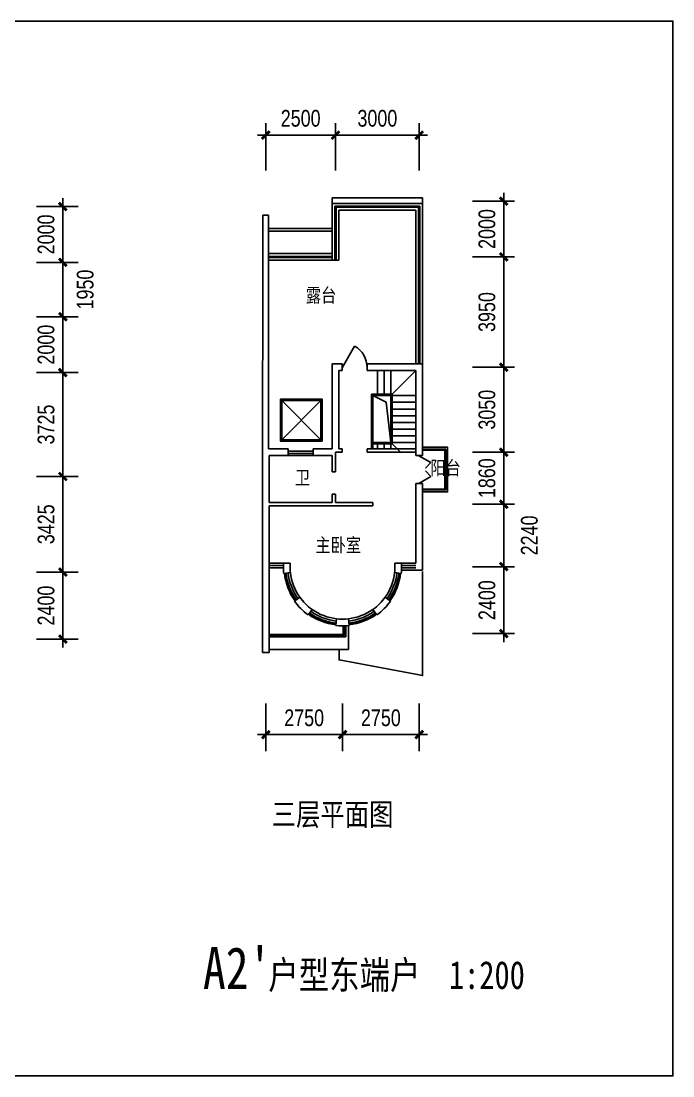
# Model space of a CAD drawing. Extents: x -149740 to -17995, y -116309 to -11738.
# Drawn here: x -41363 to -17995, y -115779 to -77979 of the extents above; entities that cross this region are included whole.
import ezdxf

# ---------------------------------------------------------------- set-up
doc = ezdxf.new("R2010")
doc.units = 0
doc.header["$LTSCALE"] = 1000
doc.header["$MEASUREMENT"] = 0
doc.header["$PDMODE"] = 2
doc.layers.get('0').update_dxf_attribs({"linetype": 'CONTINUOUS'})
doc.layers.get('DEFPOINTS').update_dxf_attribs({"linetype": 'CONTINUOUS'})
for name, color, linetype in [('AXIS', 3, 'CONTINUOUS'), ('PLN-TEXT', 7, 'CONTINUOUS'), ('PUB_DIM', 3, 'CONTINUOUS'), ('PUB_TEXT', 7, 'CONTINUOUS'), ('PUB_TITLE', 4, 'CONTINUOUS'), ('ROOF', 4, 'CONTINUOUS'), ('STAIR', 4, 'CONTINUOUS'), ('WALL', 255, 'CONTINUOUS'), ('WINDOW', 2, 'CONTINUOUS')]:
    doc.layers.add(name, color=color, linetype=linetype)
doc.styles.add('-宋体', font='SimSun.ttf', dxfattribs={"width": 0.8})
doc.styles.add('_HZTXT', font='SimSun.ttf')
doc.styles.add('DIM_FONT', font='rt.shx', dxfattribs={"width": 0.8, "bigfont": 'jd.shx'})
doc.dimstyles.new('AXIS200', dxfattribs={"dimscale": 2, "dimtxt": 300, "dimasz": 1, "dimexe": 250, "dimexo": 300, "dimgap": 150, "dimtad": 1, "dimdec": 0, "dimzin": 0, "dimtxsty": 'DIM_FONT', "dimblk": '_DIMX', "dimblk1": '_DIMX', "dimblk2": '_DIMX', "dimcen": 0.09, "dimdle": 30, "dimse1": 1, "dimse2": 1, "dimclrd": 256, "dimclre": 256, "dimclrt": 7, "dimazin": 3, "dimtfac": 1, "dimtdec": 0, "dimtix": 1, "dimtmove": 0, "dimatfit": 3, "dimtolj": 1, "dimtzin": 0})

# ---------------------------------------------------------------- blocks, each defined once
blk = doc.blocks.new('M_B15SGY')
at = {"linetype": 'CONTINUOUS'}
for p, q in [((-0.5, 0.5), (0.5, 0.5)), ((0.5, 0.167), (-0.5, 0.167)), ((0.5, -0.167), (-0.5, -0.167))]:
    blk.add_line(p, q, dxfattribs=at)
blk = doc.blocks.new('_DIMX')
blk.add_line((-150, 0), (150, 0))
at = {"const_width": 50}
blk.add_lwpolyline([(-70, -70), (70, 70)], dxfattribs=at)
blk = doc.blocks.new('*D102')
at = {"linetype": 'BYBLOCK'}
blk.add_line((23435, -82505), (20439, -82505), dxfattribs=at)
at = {"layer": 'DEFPOINTS', "color": 0, "linetype": 'BYBLOCK'}
for p in [(20437, -82505), (20437, -83505), (23437, -83505)]:
    blk.add_point(p, dxfattribs=at)
at = {"linetype": 'BYBLOCK', "xscale": 2, "yscale": 2, "zscale": 2, "rotation": 180}
blk.add_blockref('_DIMX', (20437, -82505), dxfattribs=at)
at = {"linetype": 'BYBLOCK', "xscale": 2, "yscale": 2, "zscale": 2}
blk.add_blockref('_DIMX', (23437, -82505), dxfattribs=at)
at = {"color": 7, "linetype": 'BYBLOCK', "insert": (21937, -81905), "char_height": 600, "attachment_point": 5, "style": 'DIM_FONT'}
blk.add_mtext('\\A1;3000', dxfattribs=at)
blk = doc.blocks.new('*D103')
at = {"linetype": 'BYBLOCK'}
blk.add_line((20435, -82505), (17939, -82505), dxfattribs=at)
at = {"layer": 'DEFPOINTS', "color": 0, "linetype": 'BYBLOCK'}
for p in [(17937, -82505), (17937, -83505), (20437, -83505)]:
    blk.add_point(p, dxfattribs=at)
at = {"linetype": 'BYBLOCK', "xscale": 2, "yscale": 2, "zscale": 2, "rotation": 180}
blk.add_blockref('_DIMX', (17937, -82505), dxfattribs=at)
at = {"linetype": 'BYBLOCK', "xscale": 2, "yscale": 2, "zscale": 2}
blk.add_blockref('_DIMX', (20437, -82505), dxfattribs=at)
at = {"color": 7, "linetype": 'BYBLOCK', "insert": (19187, -81905), "char_height": 600, "attachment_point": 5, "style": 'DIM_FONT'}
blk.add_mtext('\\A1;2500', dxfattribs=at)
blk = doc.blocks.new('*D104')
at = {"linetype": 'BYBLOCK'}
blk.add_line((17939, -103325), (20685, -103325), dxfattribs=at)
at = {"layer": 'DEFPOINTS', "color": 0, "linetype": 'BYBLOCK'}
for p in [(17937, -102325), (20687, -102325), (20687, -103325)]:
    blk.add_point(p, dxfattribs=at)
at = {"linetype": 'BYBLOCK', "xscale": 2, "yscale": 2, "zscale": 2, "rotation": 180}
blk.add_blockref('_DIMX', (17937, -103325), dxfattribs=at)
at = {"linetype": 'BYBLOCK', "xscale": 2, "yscale": 2, "zscale": 2}
blk.add_blockref('_DIMX', (20687, -103325), dxfattribs=at)
at = {"color": 7, "linetype": 'BYBLOCK', "insert": (19312, -102725), "char_height": 600, "attachment_point": 5, "style": 'DIM_FONT'}
blk.add_mtext('\\A1;2750', dxfattribs=at)
blk = doc.blocks.new('*D105')
at = {"linetype": 'BYBLOCK'}
blk.add_line((20689, -103325), (23435, -103325), dxfattribs=at)
at = {"layer": 'DEFPOINTS', "color": 0, "linetype": 'BYBLOCK'}
for p in [(20687, -102325), (23437, -102325), (23437, -103325)]:
    blk.add_point(p, dxfattribs=at)
at = {"linetype": 'BYBLOCK', "xscale": 2, "yscale": 2, "zscale": 2, "rotation": 180}
blk.add_blockref('_DIMX', (20687, -103325), dxfattribs=at)
at = {"linetype": 'BYBLOCK', "xscale": 2, "yscale": 2, "zscale": 2}
blk.add_blockref('_DIMX', (23437, -103325), dxfattribs=at)
at = {"color": 7, "linetype": 'BYBLOCK', "insert": (22062, -102725), "char_height": 600, "attachment_point": 5, "style": 'DIM_FONT'}
blk.add_mtext('\\A1;2750', dxfattribs=at)
blk = doc.blocks.new('*D109')
at = {"linetype": 'BYBLOCK'}
blk.add_line((5959, -101292), (5959, -98896), dxfattribs=at)
at = {"layer": 'DEFPOINTS', "color": 0, "linetype": 'BYBLOCK'}
for p in [(4959, -98894), (5959, -98894), (4959, -101294)]:
    blk.add_point(p, dxfattribs=at)
at = {"linetype": 'BYBLOCK', "xscale": 2, "yscale": 2, "zscale": 2}
for p, rotation in [((5959, -98894), 90), ((5959, -101294), 270)]:
    blk.add_blockref('_DIMX', p, dxfattribs=dict(at, rotation=rotation))
at = {"color": 7, "linetype": 'BYBLOCK', "insert": (5359, -100094), "char_height": 600, "attachment_point": 5, "rotation": 90, "style": 'DIM_FONT'}
blk.add_mtext('\\A1;2400', dxfattribs=at)
blk = doc.blocks.new('*D110')
at = {"linetype": 'BYBLOCK'}
blk.add_line((-39866, -97722), (-39866, -94301), dxfattribs=at)
at = {"layer": 'DEFPOINTS', "color": 0, "linetype": 'BYBLOCK'}
for p in [(-40866, -94299), (-39866, -94299), (-40866, -97724)]:
    blk.add_point(p, dxfattribs=at)
at = {"linetype": 'BYBLOCK', "xscale": 2, "yscale": 2, "zscale": 2}
for p, rotation in [((-39866, -94299), 90), ((-39866, -97724), 270)]:
    blk.add_blockref('_DIMX', p, dxfattribs=dict(at, rotation=rotation))
at = {"color": 7, "linetype": 'BYBLOCK', "insert": (-40466, -96011), "char_height": 600, "attachment_point": 5, "rotation": 90, "style": 'DIM_FONT'}
blk.add_mtext('\\A1;3425', dxfattribs=at)
blk = doc.blocks.new('*D111')
at = {"linetype": 'BYBLOCK'}
blk.add_line((5959, -95467), (5959, -91746), dxfattribs=at)
at = {"layer": 'DEFPOINTS', "color": 0, "linetype": 'BYBLOCK'}
for p in [(4959, -91744), (5959, -91744), (4959, -95469)]:
    blk.add_point(p, dxfattribs=at)
at = {"linetype": 'BYBLOCK', "xscale": 2, "yscale": 2, "zscale": 2}
for p, rotation in [((5959, -91744), 90), ((5959, -95469), 270)]:
    blk.add_blockref('_DIMX', p, dxfattribs=dict(at, rotation=rotation))
at = {"color": 7, "linetype": 'BYBLOCK', "insert": (5359, -93607), "char_height": 600, "attachment_point": 5, "rotation": 90, "style": 'DIM_FONT'}
blk.add_mtext('\\A1;3725', dxfattribs=at)
blk = doc.blocks.new('*D112')
at = {"linetype": 'BYBLOCK'}
for p, q in [((5959, -89742), (5959, -89740)), ((5959, -91744), (5959, -89744)), ((5959, -91746), (5959, -91748))]:
    blk.add_line(p, q, dxfattribs=at)
at = {"layer": 'DEFPOINTS', "color": 0, "linetype": 'BYBLOCK'}
for p in [(4959, -89744), (5959, -89744), (4959, -91744)]:
    blk.add_point(p, dxfattribs=at)
at = {"linetype": 'BYBLOCK', "xscale": 2, "yscale": 2, "zscale": 2}
for p, rotation in [((5959, -89744), 270), ((5959, -91744), 90)]:
    blk.add_blockref('_DIMX', p, dxfattribs=dict(at, rotation=rotation))
at = {"color": 7, "linetype": 'BYBLOCK', "insert": (5359, -90744), "char_height": 600, "attachment_point": 5, "rotation": 90, "style": 'DIM_FONT'}
blk.add_mtext('\\A1;2000', dxfattribs=at)
blk = doc.blocks.new('*D113')
at = {"linetype": 'BYBLOCK'}
blk.add_line((-39866, -88572), (-39866, -86626), dxfattribs=at)
at = {"layer": 'DEFPOINTS', "color": 0, "linetype": 'BYBLOCK'}
for p in [(-40866, -86624), (-39866, -86624), (-40866, -88574)]:
    blk.add_point(p, dxfattribs=at)
at = {"linetype": 'BYBLOCK', "xscale": 2, "yscale": 2, "zscale": 2}
for p, rotation in [((-39866, -86624), 90), ((-39866, -88574), 270)]:
    blk.add_blockref('_DIMX', p, dxfattribs=dict(at, rotation=rotation))
at = {"color": 7, "linetype": 'BYBLOCK', "insert": (-39063, -87599), "char_height": 600, "attachment_point": 5, "rotation": 90, "style": 'DIM_FONT'}
blk.add_mtext('\\A1;1950', dxfattribs=at)
blk = doc.blocks.new('*D114')
at = {"linetype": 'BYBLOCK'}
for p, q in [((5959, -85792), (5959, -85790)), ((5959, -87794), (5959, -85794)), ((5959, -87796), (5959, -87798))]:
    blk.add_line(p, q, dxfattribs=at)
at = {"layer": 'DEFPOINTS', "color": 0, "linetype": 'BYBLOCK'}
for p in [(4959, -85794), (5959, -85794), (4959, -87794)]:
    blk.add_point(p, dxfattribs=at)
at = {"linetype": 'BYBLOCK', "xscale": 2, "yscale": 2, "zscale": 2}
for p, rotation in [((5959, -85794), 270), ((5959, -87794), 90)]:
    blk.add_blockref('_DIMX', p, dxfattribs=dict(at, rotation=rotation))
at = {"color": 7, "linetype": 'BYBLOCK', "insert": (5359, -86794), "char_height": 600, "attachment_point": 5, "rotation": 90, "style": 'DIM_FONT'}
blk.add_mtext('\\A1;2000', dxfattribs=at)
blk = doc.blocks.new('*D115')
at = {"linetype": 'BYBLOCK'}
blk.add_line((25353, -100072), (25353, -97676), dxfattribs=at)
at = {"layer": 'DEFPOINTS', "color": 0, "linetype": 'BYBLOCK'}
for p in [(24353, -97674), (25353, -97674), (24353, -100074)]:
    blk.add_point(p, dxfattribs=at)
at = {"linetype": 'BYBLOCK', "xscale": 2, "yscale": 2, "zscale": 2}
for p, rotation in [((25353, -97674), 90), ((25353, -100074), 270)]:
    blk.add_blockref('_DIMX', p, dxfattribs=dict(at, rotation=rotation))
at = {"color": 7, "linetype": 'BYBLOCK', "insert": (24753, -98874), "char_height": 600, "attachment_point": 5, "rotation": 90, "style": 'DIM_FONT'}
blk.add_mtext('\\A1;2400', dxfattribs=at)
blk = doc.blocks.new('*D116')
at = {"linetype": 'BYBLOCK'}
blk.add_line((-24061, -97528), (-24061, -95292), dxfattribs=at)
at = {"layer": 'DEFPOINTS', "color": 0, "linetype": 'BYBLOCK'}
for p in [(-25061, -95290), (-24061, -95290), (-25061, -97530)]:
    blk.add_point(p, dxfattribs=at)
at = {"linetype": 'BYBLOCK', "xscale": 2, "yscale": 2, "zscale": 2}
for p, rotation in [((-24061, -95290), 90), ((-24061, -97530), 270)]:
    blk.add_blockref('_DIMX', p, dxfattribs=dict(at, rotation=rotation))
at = {"color": 7, "linetype": 'BYBLOCK', "insert": (-23140, -96410), "char_height": 600, "attachment_point": 5, "rotation": 90, "style": 'DIM_FONT'}
blk.add_mtext('\\A1;2240', dxfattribs=at)
blk = doc.blocks.new('*D117')
at = {"linetype": 'BYBLOCK'}
for p, q in [((25353, -93572), (25353, -93570)), ((25353, -95434), (25353, -93574)), ((25353, -95436), (25353, -95438))]:
    blk.add_line(p, q, dxfattribs=at)
at = {"layer": 'DEFPOINTS', "color": 0, "linetype": 'BYBLOCK'}
for p in [(24353, -93574), (25353, -93574), (24353, -95434)]:
    blk.add_point(p, dxfattribs=at)
at = {"linetype": 'BYBLOCK', "xscale": 2, "yscale": 2, "zscale": 2}
for p, rotation in [((25353, -93574), 270), ((25353, -95434), 90)]:
    blk.add_blockref('_DIMX', p, dxfattribs=dict(at, rotation=rotation))
at = {"color": 7, "linetype": 'BYBLOCK', "insert": (24753, -94504), "char_height": 600, "attachment_point": 5, "rotation": 90, "style": 'DIM_FONT'}
blk.add_mtext('\\A1;1860', dxfattribs=at)
blk = doc.blocks.new('*D118')
at = {"linetype": 'BYBLOCK'}
blk.add_line((25353, -93572), (25353, -90526), dxfattribs=at)
at = {"layer": 'DEFPOINTS', "color": 0, "linetype": 'BYBLOCK'}
for p in [(24353, -90524), (25353, -90524), (24353, -93574)]:
    blk.add_point(p, dxfattribs=at)
at = {"linetype": 'BYBLOCK', "xscale": 2, "yscale": 2, "zscale": 2}
for p, rotation in [((25353, -90524), 90), ((25353, -93574), 270)]:
    blk.add_blockref('_DIMX', p, dxfattribs=dict(at, rotation=rotation))
at = {"color": 7, "linetype": 'BYBLOCK', "insert": (24753, -92049), "char_height": 600, "attachment_point": 5, "rotation": 90, "style": 'DIM_FONT'}
blk.add_mtext('\\A1;3050', dxfattribs=at)
blk = doc.blocks.new('*D119')
at = {"linetype": 'BYBLOCK'}
blk.add_line((25353, -90522), (25353, -86576), dxfattribs=at)
at = {"layer": 'DEFPOINTS', "color": 0, "linetype": 'BYBLOCK'}
for p in [(24353, -86574), (25353, -86574), (24353, -90524)]:
    blk.add_point(p, dxfattribs=at)
at = {"linetype": 'BYBLOCK', "xscale": 2, "yscale": 2, "zscale": 2}
for p, rotation in [((25353, -86574), 90), ((25353, -90524), 270)]:
    blk.add_blockref('_DIMX', p, dxfattribs=dict(at, rotation=rotation))
at = {"color": 7, "linetype": 'BYBLOCK', "insert": (24753, -88549), "char_height": 600, "attachment_point": 5, "rotation": 90, "style": 'DIM_FONT'}
blk.add_mtext('\\A1;3950', dxfattribs=at)
blk = doc.blocks.new('*D120')
at = {"linetype": 'BYBLOCK'}
for p, q in [((25353, -84572), (25353, -84570)), ((25353, -86574), (25353, -84574)), ((25353, -86576), (25353, -86578))]:
    blk.add_line(p, q, dxfattribs=at)
at = {"layer": 'DEFPOINTS', "color": 0, "linetype": 'BYBLOCK'}
for p in [(24353, -84574), (25353, -84574), (24353, -86574)]:
    blk.add_point(p, dxfattribs=at)
at = {"linetype": 'BYBLOCK', "xscale": 2, "yscale": 2, "zscale": 2}
for p, rotation in [((25353, -84574), 270), ((25353, -86574), 90)]:
    blk.add_blockref('_DIMX', p, dxfattribs=dict(at, rotation=rotation))
at = {"color": 7, "linetype": 'BYBLOCK', "insert": (24753, -85574), "char_height": 600, "attachment_point": 5, "rotation": 90, "style": 'DIM_FONT'}
blk.add_mtext('\\A1;2000', dxfattribs=at)
blk = doc.blocks.new('_DBLK')
blk.add_line((-0.5, 0), (0, -0.866))
blk.add_arc((-0.5, 0), 1, 300, 0)
blk = doc.blocks.new('M_A4TRU')
for p, q in [((-0.5, 0), (-0.25, -0.433)), ((0.5, 0), (0.25, -0.433)), ((-0.25, -0.433), (-0.048, -0.231)), ((0.25, -0.433), (0.048, -0.231))]:
    blk.add_line(p, q)

msp = doc.modelspace()

# ---------------------------------------------------------------- linework, layer by layer
at = {"layer": 'AXIS'}
for p, q in [((-32590.6, -81635.1), (-32590.6, -83335.1)), ((-32590.6, -81635.1), (-32590.6, -83335.1)), ((-30090.6, -81635.1), (-30090.6, -83335.1)), ((-27090.6, -81635.1), (-27090.6, -83335.1)), ((-39313.5, -84623.9), (-40813.5, -84623.9)), ((-23676.8, -84430), (-25176.8, -84430)), ((-23676.8, -86430), (-25176.8, -86430)), ((-39313.5, -86623.9), (-40813.5, -86623.9)), ((-39313.5, -88573.9), (-40813.5, -88573.9)), ((-39313.5, -90573.9), (-40813.5, -90573.9)), ((-23676.8, -90380), (-25176.8, -90380)), ((-23676.8, -93430), (-25176.8, -93430)), ((-39313.5, -94298.9), (-40813.5, -94298.9)), ((-23676.8, -95290), (-25176.8, -95290)), ((-39313.5, -97723.9), (-40813.5, -97723.9)), ((-23676.8, -97530), (-25176.8, -97530)), ((-39313.5, -100123.9), (-40813.5, -100123.9)), ((-23676.8, -99930), (-25176.8, -99930)), ((-32590.2, -104135.6), (-32590.2, -102435.6)), ((-32590.2, -104135.6), (-32590.2, -102435.6)), ((-29840.2, -104135.6), (-29840.2, -102435.6)), ((-27090.2, -104135.6), (-27090.2, -102435.6))]:
    msp.add_line(p, q, dxfattribs=at)
at = {"layer": 'PUB_TITLE'}
msp.add_lwpolyline([(-71455.4, -115778.7), (-71455.4, -77978.7), (-17995.4, -77978.7), (-17995.4, -115778.7)], close=True, dxfattribs=at)
at = {"layer": 'ROOF'}
for p, q in [((-30210.6, -84310), (-30210.6, -86550)), ((-26970.6, -84310), (-30210.6, -84310)), ((-26970.6, -84510), (-30210.6, -84510)), ((-30110.6, -84610), (-30110.6, -86550)), ((-27070.6, -84610), (-30110.6, -84610)), ((-27110.6, -84650), (-30110.6, -84650)), ((-30070.6, -84610), (-30070.6, -86550)), ((-27110.6, -90260), (-27110.6, -84650)), ((-27070.6, -90260), (-27070.6, -84610)), ((-26970.6, -90260), (-26970.6, -84310)), ((-29970.6, -84750), (-29970.6, -86550)), ((-27210.6, -84750), (-29970.6, -84750)), ((-27210.6, -90260), (-27210.6, -84750)), ((-30210.6, -85410), (-32490.6, -85410)), ((-30210.6, -85510), (-32490.6, -85510)), ((-30210.6, -86310), (-32490.6, -86310)), ((-30210.6, -86410), (-32490.6, -86410)), ((-30210.6, -86450), (-32490.6, -86450)), ((-29970.6, -86550), (-32490.6, -86550)), ((-30615.6, -91580), (-32015.6, -92980)), ((-30615.6, -92980), (-32015.6, -91580))]:
    msp.add_line(p, q, dxfattribs=at)
for points in [[(-30565.6, -93030), (-32065.6, -93030), (-32065.6, -91530), (-30565.6, -91530)], [(-30615.6, -92980), (-32015.6, -92980), (-32015.6, -91580), (-30615.6, -91580)]]:
    msp.add_lwpolyline(points, close=True, dxfattribs=at)
at = {"layer": 'STAIR'}
for p, q in [((-28590.6, -91350), (-28590.6, -90500)), ((-28350.6, -91350), (-28350.6, -90500)), ((-28110.6, -91350), (-28110.6, -90500)), ((-28060.6, -91350), (-27210.6, -90500)), ((-28800.6, -93310), (-28800.6, -91350)), ((-28800.6, -91350), (-28060.6, -91350)), ((-28750.6, -93310), (-28750.6, -91400)), ((-28269.2, -91637.8), (-28750.6, -91400)), ((-28750.6, -91400), (-28110.6, -91400)), ((-28110.6, -93080), (-28110.6, -91400)), ((-28060.6, -93130), (-28060.6, -91350)), ((-28060.6, -91400), (-27210.6, -91400)), ((-28110.6, -93080), (-28269.2, -91637.8)), ((-28060.6, -91640), (-27210.6, -91640)), ((-28060.6, -91880), (-27210.6, -91880)), ((-28060.6, -92120), (-27210.6, -92120)), ((-28060.6, -92360), (-27210.6, -92360)), ((-28060.6, -92600), (-27210.6, -92600)), ((-28060.6, -92840), (-27210.6, -92840)), ((-28750.6, -93080), (-28110.6, -93080)), ((-28750.6, -93130), (-28060.6, -93130)), ((-28590.6, -93130), (-28590.6, -93310)), ((-28350.6, -93130), (-28350.6, -93310)), ((-28110.6, -93130), (-28110.6, -93310)), ((-28060.6, -93080), (-27210.6, -93080)), ((-27760.6, -93430), (-28060.6, -93130))]:
    msp.add_line(p, q, dxfattribs=at)
at = {"layer": 'WALL'}
for p, q in [((-32710.6, -95350), (-32690.6, -84930)), ((-32490.6, -84930), (-32690.6, -84930)), ((-32490.6, -93310), (-32490.6, -84930)), ((-30210.6, -90260), (-29850.6, -90260)), ((-30210.6, -93310), (-30210.6, -90260)), ((-29850.6, -90260), (-29850.6, -90500)), ((-28950.6, -90260), (-28950.6, -90500)), ((-28950.6, -90260), (-26970.6, -90260)), ((-26970.6, -93550), (-26970.6, -90260)), ((-29970.6, -93310), (-29970.6, -90500)), ((-29970.6, -90500), (-29850.6, -90500)), ((-28950.6, -90500), (-27210.6, -90500)), ((-27210.6, -93550), (-27210.6, -90500)), ((-27210.6, -93310), (-27210.6, -90500)), ((-32490.6, -93310), (-31790.6, -93310)), ((-31790.6, -93310), (-31790.6, -93550)), ((-30890.6, -93310), (-30890.6, -93550)), ((-30890.6, -93310), (-30210.6, -93310)), ((-29970.6, -93310), (-29850.6, -93310)), ((-29850.6, -93430), (-29850.6, -93310)), ((-28950.6, -93310), (-28950.6, -93430)), ((-28950.6, -93310), (-27210.6, -93310)), ((-32470.6, -93550), (-32470.6, -95230)), ((-32470.6, -93550), (-31790.6, -93550)), ((-30890.6, -93550), (-30210.6, -93550)), ((-30210.6, -94130), (-30210.6, -93550)), ((-30090.6, -94130), (-30090.6, -93430)), ((-30090.6, -93430), (-29850.6, -93430)), ((-28950.6, -93430), (-27210.6, -93430)), ((-26970.6, -93550), (-27210.6, -93550)), ((-30090.6, -94130), (-30210.6, -94130)), ((-27210.6, -97410), (-27210.6, -94550)), ((-26970.6, -94550), (-27210.6, -94550)), ((-26970.6, -97650), (-26970.6, -94550)), ((-32470.6, -95230), (-30210.6, -95230)), ((-30210.6, -95230), (-30210.6, -94930)), ((-30090.6, -94930), (-30210.6, -94930)), ((-30090.6, -95230), (-30090.6, -94930)), ((-30090.6, -95230), (-28750.6, -95230)), ((-28750.6, -95350), (-28750.6, -95230)), ((-32710.6, -95350), (-32710.6, -100600)), ((-32470.6, -95350), (-32470.6, -100600)), ((-32470.6, -95350), (-28750.6, -95350)), ((-31960.6, -97530), (-31960.6, -97410)), ((-31960.6, -97410), (-31720.7, -97410)), ((-31720.7, -97410), (-31720.6, -97531.5)), ((-27960.6, -97530), (-27960.6, -97408.5)), ((-27960.6, -97408.5), (-27720.6, -97410)), ((-27720.6, -97410), (-27720.6, -97570)), ((-31946.9, -97770.8), (-31708.4, -97743.5)), ((-27734.3, -97770.8), (-27972.8, -97743.5)), ((-26970.6, -97650), (-27724, -97650.6)), ((-31567, -98760.4), (-31371.6, -98621.1)), ((-28114.2, -98760.4), (-28309.6, -98621.1)), ((-31071, -99256.4), (-30931.7, -99061)), ((-30081.4, -99636.3), (-30054.2, -99397.8)), ((-29599.8, -99636.3), (-29627, -99397.8)), ((-28610.2, -99256.4), (-28749.5, -99061)), ((-32470.6, -100600), (-32710.6, -100600))]:
    msp.add_line(p, q, dxfattribs=at)
for radius, start, end in [(2120, 180, 186.52249), (1880, 180, 186.52249), (1880, 353.47751, 0), (2120, 353.47751, 0), (1880, 215.47751, 234.52249), (1880, 305.47751, 324.52249), (2120, 215.47751, 234.52249), (2120, 305.47751, 324.52249), (1880, 263.47751, 276.52249), (2120, 263.47751, 276.52249)]:
    msp.add_arc((-29840.6, -97530), radius, start, end, dxfattribs=at)
at = {"layer": 'WINDOW'}
for p, q in [((-29720.6, -100050), (-29720.6, -99646.6)), ((-29620.6, -100500), (-29620.6, -99638.5)), ((-32470.6, -100050), (-29720.6, -100050)), ((-32470.6, -100500), (-29620.6, -100500))]:
    msp.add_line(p, q, dxfattribs=at)
for points in [[(-26970.6, -93249.8), (-26070.6, -93249.8), (-26070.6, -94849.8), (-26970.6, -94849.8)], [(-26970.6, -93319.8), (-26140.6, -93319.8), (-26140.6, -94779.8), (-26970.6, -94779.8)], [(-26970.6, -93349.8), (-26170.6, -93349.8), (-26170.6, -94749.8), (-26970.6, -94749.8)], [(-27721, -101289.4), (-26970.6, -101429.9), (-26970.6, -97700)], [(-32470.6, -99995), (-29775.6, -99995), (-29775.6, -99649)], [(-32470.6, -99955), (-29815.6, -99955), (-29815.6, -99649.8)], [(-29960.6, -100500), (-29960.6, -100870), (-27090.6, -101407.4)]]:
    msp.add_lwpolyline(points, dxfattribs=at)
for radius, start, end in [(2096, 186.52249, 215.47751), (2066, 186.52249, 215.47751), (2036, 186.52249, 215.47751), (1964, 186.52249, 215.47751), (1880, 186.52249, 215.47751), (1880, 324.52249, 353.47751), (1964, 324.52249, 353.47751), (2036, 324.52249, 353.47751), (2066, 324.52249, 353.47751), (2096, 324.52249, 353.47751), (2096, 234.52249, 263.47751), (2066, 234.52249, 263.47751), (2036, 234.52249, 263.47751), (1964, 234.52249, 263.47751), (1880, 234.52249, 263.47751), (1880, 276.52249, 305.47751), (1964, 276.52249, 305.47751), (2036, 276.52249, 305.47751), (2066, 276.52249, 305.47751), (2096, 276.52249, 305.47751)]:
    msp.add_arc((-29840.6, -97530), radius, start, end, dxfattribs=at)

# ---------------------------------------------------------------- block references
at = {"layer": 'WINDOW', "zscale": 900}
for name, p, xscale, yscale in [('_DBLK', (-29405.6, -90401.9), 900, -900), ('M_B15SGY', (-31340.6, -93430), -900, -240)]:
    msp.add_blockref(name, p, dxfattribs=dict(at, xscale=xscale, yscale=yscale))
at = {"layer": 'WINDOW'}
for name, p, xscale, yscale, zscale, rotation in [('M_A4TRU', (-27097.9, -94048.8), 990.0000000000001, -990.0000000000001, 990.0000000000001, 270), ('M_B15SGY', (-32215.6, -97530), -510, -240, 510, 180), ('M_B15SGY', (-27465.6, -97530), 510, -240, 510, 180)]:
    msp.add_blockref(name, p, dxfattribs=dict(at, xscale=xscale, yscale=yscale, zscale=zscale, rotation=rotation))

# ---------------------------------------------------------------- texts
at = {"layer": 'PLN-TEXT', "width": 0.8}
for s, height, style, p in [('露台', 500, '_HZTXT', (-31154.2, -88053.5)), ('阳台', 500, '_HZTXT', (-26691.1, -94238.3)), ('卫', 500, '_HZTXT', (-31546, -94584.8)), ('主卧室', 500, '_HZTXT', (-30812.1, -97007)), ('三层平面图  ', 800, '-宋体', (-32380, -106804.3))]:
    msp.add_text(s, height=height, dxfattribs=dict(at, style=style)).set_placement(p)
at = {"layer": 'PUB_TEXT', "width": 0.8}
for s, height, style, p in [("A2'", 1500, '-宋体', (-34842.9, -112662.3)), ('户型东端户    ', 1000, '_HZTXT', (-32499.8, -112662.3)), ('1:200', 1000, '_HZTXT', (-26024.4, -112662.3))]:
    msp.add_text(s, height=height, dxfattribs=dict(at, style=style)).set_placement(p)

# ---------------------------------------------------------------- dimensions: what is measured, and where the dimension line sits
at = {"layer": 'PUB_DIM'}
for p1, p2, picture, middle, set_off in [((-30090.6, -83065.9), (-32590.6, -83065.9), '*D103', (-31340.6, -81465.9), (-50527.1, 439.3)), ((-27090.6, -83065.9), (-30090.6, -83065.9), '*D102', (-28590.6, -81465.9), (-50527.1, 439.3)), ((-25060.6, -86430), (-25060.6, -84430), '*D120', (-24660.6, -85430), (-49413.4, 144.5)), ((-40866.1, -86623.9), (-40866.1, -84623.9), '*D114', (-40466.1, -85623.9), (-45825.4, 1170.1)), ((-25060.6, -90380), (-25060.6, -86430), '*D119', (-24660.6, -88405), (-49413.4, 144.5)), ((-40866.1, -90573.9), (-40866.1, -88573.9), '*D112', (-40466.1, -89573.9), (-45825.4, 1170.1)), ((-40866.1, -94298.9), (-40866.1, -90573.9), '*D111', (-40466.1, -92436.4), (-45825.4, 1170.1)), ((-25060.6, -93430), (-25060.6, -90380), '*D118', (-24660.6, -91905), (-49413.4, 144.5)), ((-25060.6, -95290), (-25060.6, -93430), '*D117', (-24660.6, -94360), (-49413.4, 144.5)), ((-40866.1, -100123.9), (-40866.1, -97723.9), '*D109', (-40466.1, -98923.9), (-45825.4, 1170.1)), ((-25060.6, -99930), (-25060.6, -97530), '*D115', (-24660.6, -98730), (-49413.4, 144.5)), ((-32590.2, -102549), (-29840.2, -102549), '*D104', (-31215.2, -102949), (-50527.1, -224.1)), ((-29840.2, -102549), (-27090.2, -102549), '*D105', (-28465.2, -102949), (-50527.1, -224.1))]:
    dim = msp.add_aligned_dim(p1=p1, p2=p2, distance=-1000, dimstyle='AXIS200', dxfattribs=at)
    dim.commit()
    dim.dimension.update_dxf_attribs({"geometry": picture, "text_midpoint": middle, "insert": set_off})
for base, p1, p2, picture, middle in [((-39866.1, -86623.9), (-40866.1, -88573.9), (-40866.1, -86623.9), '*D113', (-39062.9, -87598.9)), ((-24060.6, -95290), (-25060.6, -97530), (-25060.6, -95290), '*D116', (-23139.9, -96410))]:
    dim = msp.add_linear_dim(base=base, p1=p1, p2=p2, angle=90, dimstyle='AXIS200', dxfattribs=at)
    dim.commit()
    dim.dimension.update_dxf_attribs({"geometry": picture, "text_midpoint": middle, "dimtype": 161})
dim = msp.add_aligned_dim(p1=(-40866.1, -97723.9), p2=(-40866.1, -94298.9), distance=-1000, dimstyle='AXIS200', dxfattribs=at)
dim.commit()
dim.dimension.update_dxf_attribs({"geometry": '*D110', "text_midpoint": (-40466.1, -96011.4)})

doc.saveas('drawing.dxf')
